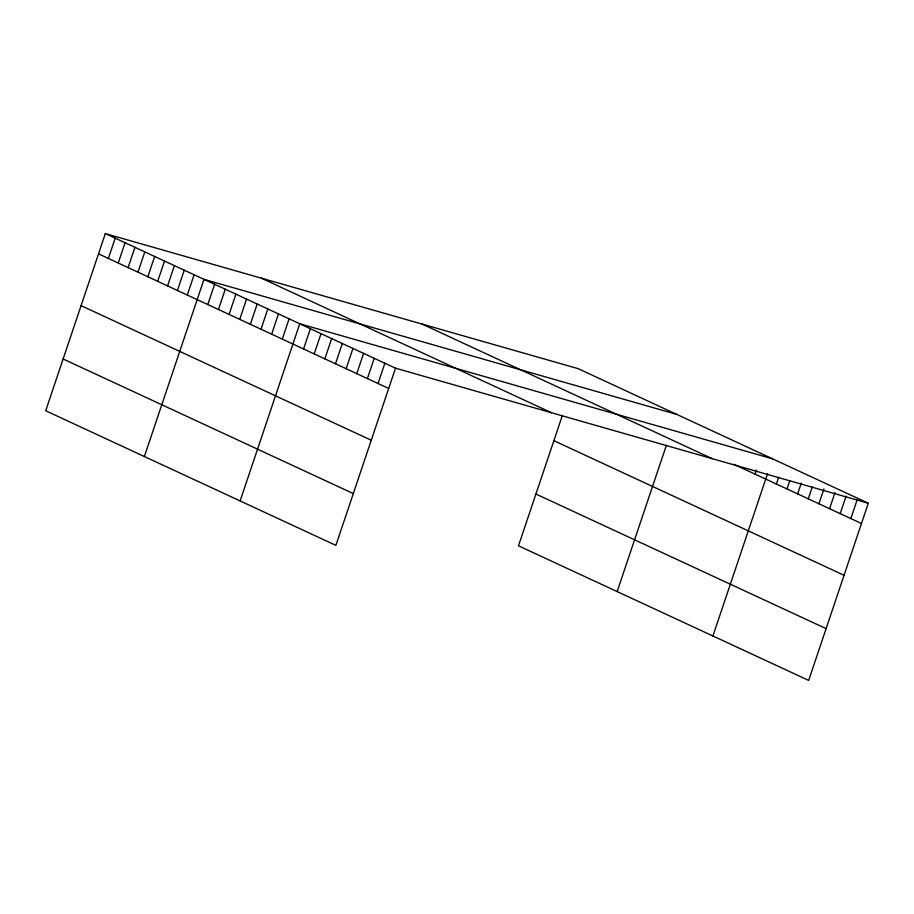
<?xml version="1.0" encoding="UTF-8"?>
<svg xmlns="http://www.w3.org/2000/svg" width="914" height="914" viewBox="0 0 914 914"><rect width="100%" height="100%" fill="white"/><g stroke="black" fill="none" stroke-linecap="round" stroke-linejoin="round"><path stroke-width="1.37" d="M105.327 233.596L45.7 410.763L335.884 545.361L395.511 368.182L105.327 233.596L578.116 368.639L868.3 503.237L808.673 680.404L518.489 545.818L562.361 415.459M108.366 258.433L115.187 238.166M118.237 263.015L125.058 242.747M128.109 267.585L134.929 247.317M137.968 272.166L144.789 251.898M147.84 276.736L154.66 256.468M157.699 281.318L164.52 261.05M167.57 285.888L174.391 265.62M177.43 290.469L184.251 270.201M187.301 295.039L194.122 274.771M144.366 456.532L203.993 279.353L676.783 414.408M207.809 304.556L214.63 284.288M218.446 309.492L225.267 289.224M229.083 314.427L235.903 294.159M239.731 319.363L246.552 299.095M250.367 324.299L257.188 304.031M261.004 329.234L267.825 308.966M271.652 334.17L278.473 313.902M282.289 339.105L289.11 318.837M240.119 500.941L299.746 323.773L772.536 458.817M303.562 348.965L310.383 328.697M314.21 353.901L321.031 333.633M324.847 358.836L331.668 338.568M335.484 363.772L342.304 343.504M346.132 368.708L352.953 348.44M356.768 373.643L363.589 353.375M367.405 378.579L374.226 358.311M378.042 383.514L384.863 363.246M617.156 591.575L666.386 445.289M755.078 474.149L756.449 470.093M712.909 635.995L767.543 473.681M776.363 484.02L778.637 477.268M787 488.956L789.73 480.844M797.636 493.891L801.281 483.083M808.284 498.827L812.375 486.659M818.921 503.763L823.925 488.899M829.558 508.698L835.019 492.486M840.195 513.634L846.113 496.062M850.843 518.569L857.206 499.65M395.511 368.182L868.3 503.237M733.805 464.278L861.479 523.505M422.097 324.07L712.28 458.668M261.347 278.153L551.53 412.751M553.873 440.685L844.056 575.283M98.506 253.864L388.69 388.45M535.924 494.04L826.096 628.626M81.083 305.642L371.255 440.228M63.123 358.985L353.307 493.583"/></g></svg>
